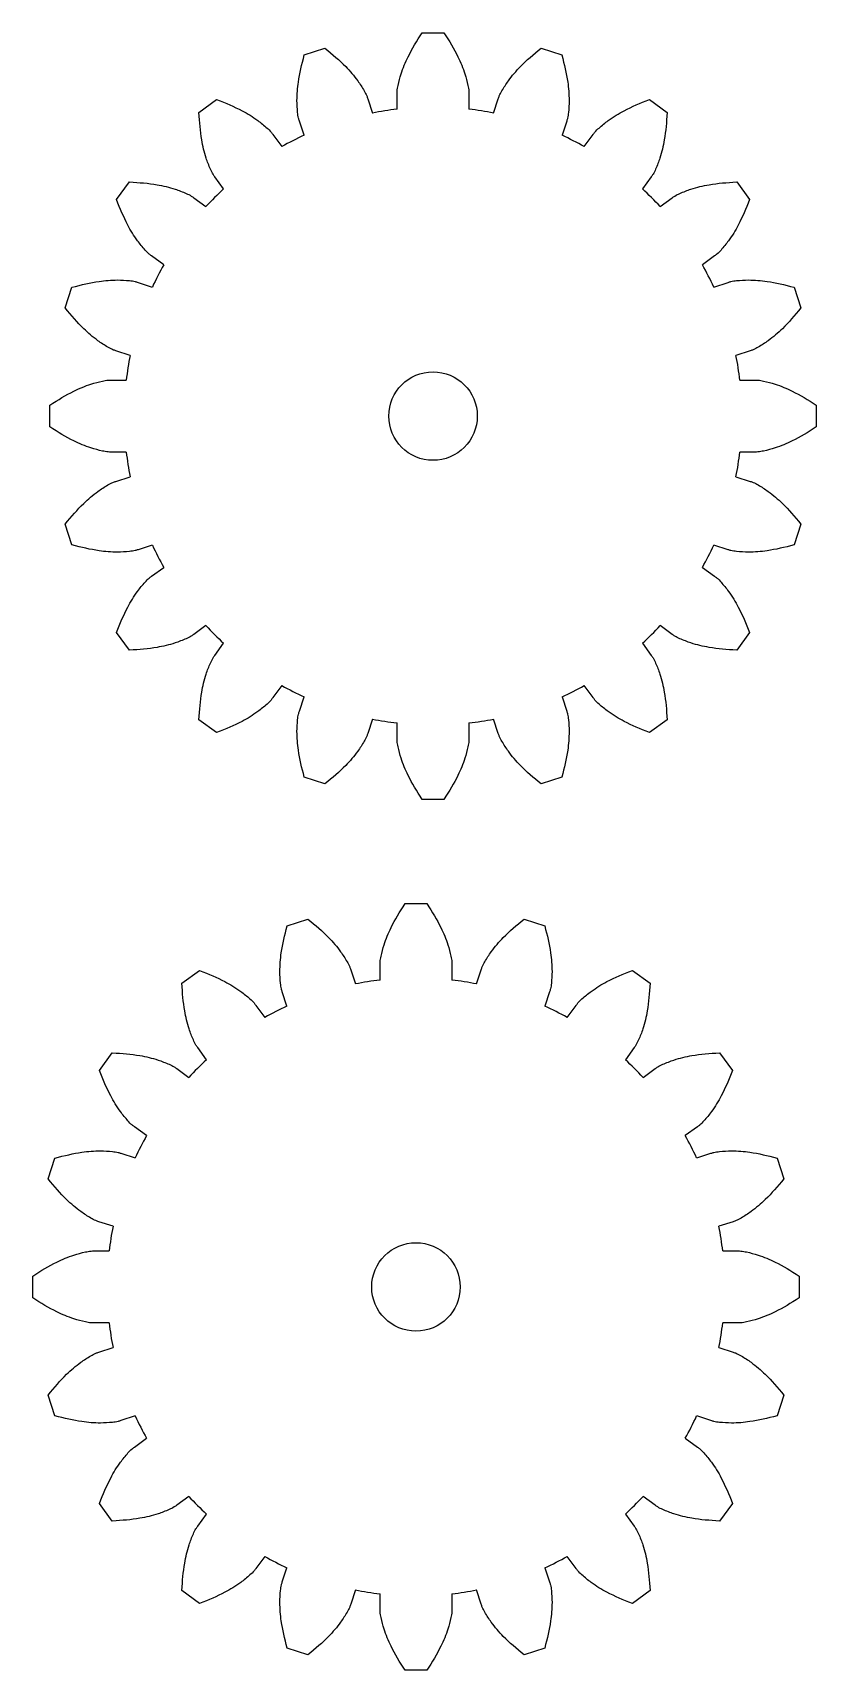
# Model space of a CAD drawing. Header units: inches. Extents: x 2 to 213, y 122 to 293.
# Drawn here: x 2.9 to 31.3, y 197.6 to 256.8 of the extents above; entities that cross this region are included whole.
import ezdxf

# ---------------------------------------------------------------- set-up
doc = ezdxf.new("R2010")
doc.units = ezdxf.units.IN
doc.layers.add('ENGRANAJE_1_V3', color=7, linetype='Continuous')
doc.layers.add('Predeterminado', color=7, linetype='Continuous')

# ---------------------------------------------------------------- blocks, each defined once
blk = doc.blocks.new('SE3')
at = {"layer": 'ENGRANAJE_1_V3', "color": 7, "linetype": 'Continuous', "ltscale": 25.4}
for p, q in [((17.021, 256.782), (17.806, 256.782)), ((12.758, 255.982), (13.504, 256.225)), ((21.323, 256.225), (22.07, 255.982)), ((8.95, 253.904), (9.585, 254.366)), ((15.053, 254.394), (15.221, 253.878)), ((16.114, 254.02), (16.114, 254.562)), ((18.714, 254.562), (18.714, 254.02)), ((19.606, 253.878), (19.774, 254.394)), ((25.242, 254.366), (25.877, 253.904)), ((12.748, 253.075), (12.581, 253.591)), ((22.247, 253.591), (22.079, 253.075)), ((11.624, 253.104), (11.943, 252.664)), ((22.884, 252.664), (23.203, 253.104)), ((5.971, 250.752), (6.433, 251.387)), ((9.84, 251.136), (9.521, 251.575)), ((25.307, 251.575), (24.988, 251.136)), ((28.395, 251.387), (28.856, 250.752)), ((8.762, 250.816), (9.201, 250.497)), ((25.626, 250.497), (26.066, 250.816)), ((7.673, 248.394), (7.233, 248.713)), ((27.594, 248.713), (27.155, 248.394)), ((4.112, 246.833), (4.355, 247.579)), ((6.746, 247.756), (7.262, 247.589)), ((27.565, 247.589), (28.081, 247.756)), ((30.473, 247.579), (30.715, 246.833)), ((6.459, 245.116), (5.943, 245.284)), ((28.885, 245.284), (28.368, 245.116)), ((5.775, 244.223), (6.318, 244.223)), ((28.51, 244.223), (29.053, 244.223)), ((3.555, 242.531), (3.555, 243.316)), ((31.272, 243.316), (31.272, 242.531)), ((6.318, 241.623), (5.775, 241.623)), ((29.053, 241.623), (28.51, 241.623)), ((5.943, 240.563), (6.459, 240.731)), ((28.368, 240.731), (28.885, 240.563)), ((4.355, 238.268), (4.112, 239.014)), ((30.715, 239.014), (30.473, 238.268)), ((7.262, 238.258), (6.746, 238.09)), ((28.081, 238.09), (27.565, 238.258)), ((7.233, 237.134), (7.673, 237.453)), ((27.155, 237.453), (27.594, 237.134)), ((6.433, 234.46), (5.971, 235.095)), ((9.201, 235.35), (8.762, 235.03)), ((26.066, 235.03), (25.626, 235.35)), ((28.856, 235.095), (28.395, 234.46)), ((9.521, 234.271), (9.84, 234.711)), ((24.988, 234.711), (25.307, 234.271)), ((11.943, 233.182), (11.624, 232.743)), ((12.581, 232.256), (12.748, 232.772)), ((22.079, 232.772), (22.247, 232.256)), ((23.203, 232.743), (22.884, 233.182)), ((9.585, 231.481), (8.95, 231.942)), ((15.221, 231.969), (15.053, 231.452)), ((16.114, 231.284), (16.114, 231.827)), ((18.714, 231.827), (18.714, 231.284)), ((19.774, 231.452), (19.606, 231.969)), ((25.877, 231.942), (25.242, 231.481)), ((13.504, 229.622), (12.758, 229.864)), ((22.07, 229.864), (21.323, 229.622)), ((17.806, 229.065), (17.021, 229.065))]:
    blk.add_line(p, q, dxfattribs=at)
blk.add_circle((17.414, 242.923), 1.6, dxfattribs=at)
for start, end in [(96.68221, 101.31779), (78.68221, 83.31779), (114.68221, 119.31779), (60.68221, 65.31779), (132.68221, 137.31779), (42.68221, 47.31779), (150.68221, 155.31779), (24.68221, 29.31779), (168.68221, 173.31779), (6.68221, 11.31779), (186.68221, 191.31779), (348.68221, 353.31779), (204.68221, 209.31779), (330.68221, 335.31779), (222.68221, 227.31779), (312.68221, 317.31779), (240.68221, 245.31779), (294.68221, 299.31779), (258.68221, 263.31779), (276.68221, 281.31779)]:
    blk.add_arc((17.414, 242.923), 11.172, start, end, dxfattribs=at)
for points, knots in [([(16.114, 254.562), (16.114, 254.603), (16.114, 254.702), (16.164, 254.953), (16.271, 255.371), (16.549, 256.034), (16.822, 256.472), (17.021, 256.782)], [0, 0, 0, 0, 0.045721, 0.131078, 0.308385, 0.585441, 1, 1, 1, 1]), ([(17.806, 256.782), (18.006, 256.472), (18.278, 256.034), (18.556, 255.371), (18.664, 254.953), (18.713, 254.702), (18.714, 254.603), (18.714, 254.562)], [0, 0, 0, 0, 0.414559, 0.691615, 0.868922, 0.954279, 1, 1, 1, 1]), ([(12.581, 253.591), (12.568, 253.63), (12.538, 253.724), (12.507, 253.978), (12.481, 254.408), (12.54, 255.125), (12.664, 255.626), (12.758, 255.982)], [0, 0, 0, 0, 0.045721, 0.131078, 0.308385, 0.585441, 1, 1, 1, 1]), ([(13.504, 256.225), (13.79, 255.992), (14.184, 255.66), (14.654, 255.114), (14.885, 254.751), (15.01, 254.527), (15.041, 254.433), (15.053, 254.394)], [0, 0, 0, 0, 0.414559, 0.691615, 0.868922, 0.954279, 1, 1, 1, 1]), ([(19.774, 254.394), (19.786, 254.433), (19.817, 254.527), (19.942, 254.751), (20.174, 255.114), (20.643, 255.66), (21.037, 255.992), (21.323, 256.225)], [0, 0, 0, 0, 0.045721, 0.131078, 0.308385, 0.585441, 1, 1, 1, 1]), ([(22.07, 255.982), (22.164, 255.626), (22.287, 255.125), (22.346, 254.408), (22.32, 253.978), (22.29, 253.724), (22.259, 253.63), (22.247, 253.591)], [0, 0, 0, 0, 0.414559, 0.691615, 0.868922, 0.954279, 1, 1, 1, 1]), ([(9.585, 254.366), (9.929, 254.233), (10.407, 254.038), (11.021, 253.665), (11.354, 253.391), (11.542, 253.217), (11.6, 253.137), (11.624, 253.104)], [0, 0, 0, 0, 0.414559, 0.691615, 0.868922, 0.954279, 1, 1, 1, 1]), ([(23.203, 253.104), (23.227, 253.137), (23.286, 253.217), (23.473, 253.391), (23.806, 253.665), (24.421, 254.038), (24.898, 254.233), (25.242, 254.366)], [0, 0, 0, 0, 0.045721, 0.131078, 0.308385, 0.585441, 1, 1, 1, 1]), ([(9.521, 251.575), (9.497, 251.608), (9.439, 251.689), (9.331, 251.921), (9.173, 252.322), (9.008, 253.022), (8.971, 253.537), (8.95, 253.904)], [0, 0, 0, 0, 0.045721, 0.131078, 0.308385, 0.585441, 1, 1, 1, 1]), ([(25.877, 253.904), (25.856, 253.537), (25.819, 253.022), (25.654, 252.322), (25.496, 251.921), (25.389, 251.689), (25.33, 251.608), (25.307, 251.575)], [0, 0, 0, 0, 0.414559, 0.691615, 0.868922, 0.954279, 1, 1, 1, 1]), ([(6.433, 251.387), (6.8, 251.366), (7.315, 251.329), (8.015, 251.164), (8.416, 251.006), (8.648, 250.898), (8.729, 250.84), (8.762, 250.816)], [0, 0, 0, 0, 0.414559, 0.691615, 0.868922, 0.954279, 1, 1, 1, 1]), ([(26.066, 250.816), (26.099, 250.84), (26.179, 250.898), (26.411, 251.006), (26.812, 251.164), (27.512, 251.329), (28.027, 251.366), (28.395, 251.387)], [0, 0, 0, 0, 0.045721, 0.131078, 0.308385, 0.585441, 1, 1, 1, 1]), ([(7.233, 248.713), (7.201, 248.737), (7.12, 248.795), (6.946, 248.983), (6.672, 249.316), (6.299, 249.93), (6.104, 250.408), (5.971, 250.752)], [0, 0, 0, 0, 0.045721, 0.131078, 0.308385, 0.585441, 1, 1, 1, 1]), ([(28.856, 250.752), (28.723, 250.408), (28.529, 249.93), (28.155, 249.316), (27.881, 248.983), (27.707, 248.795), (27.627, 248.737), (27.594, 248.713)], [0, 0, 0, 0, 0.414559, 0.691615, 0.868922, 0.954279, 1, 1, 1, 1]), ([(4.355, 247.579), (4.711, 247.673), (5.212, 247.797), (5.929, 247.856), (6.359, 247.83), (6.613, 247.799), (6.707, 247.769), (6.746, 247.756)], [0, 0, 0, 0, 0.414559, 0.691615, 0.868922, 0.954279, 1, 1, 1, 1]), ([(28.081, 247.756), (28.12, 247.769), (28.214, 247.799), (28.469, 247.83), (28.899, 247.856), (29.616, 247.797), (30.116, 247.673), (30.473, 247.579)], [0, 0, 0, 0, 0.045721, 0.131078, 0.308385, 0.585441, 1, 1, 1, 1]), ([(5.943, 245.284), (5.904, 245.296), (5.81, 245.327), (5.586, 245.452), (5.223, 245.683), (4.677, 246.153), (4.345, 246.547), (4.112, 246.833)], [0, 0, 0, 0, 0.045721, 0.131078, 0.308385, 0.585441, 1, 1, 1, 1]), ([(30.715, 246.833), (30.482, 246.547), (30.15, 246.153), (29.605, 245.683), (29.241, 245.452), (29.018, 245.327), (28.923, 245.296), (28.885, 245.284)], [0, 0, 0, 0, 0.414559, 0.691615, 0.868922, 0.954279, 1, 1, 1, 1]), ([(3.555, 243.316), (3.865, 243.515), (4.303, 243.788), (4.966, 244.066), (5.384, 244.173), (5.635, 244.223), (5.734, 244.223), (5.775, 244.223)], [0, 0, 0, 0, 0.414559, 0.691615, 0.868922, 0.954279, 1, 1, 1, 1]), ([(29.053, 244.223), (29.093, 244.223), (29.193, 244.223), (29.444, 244.173), (29.861, 244.066), (30.524, 243.788), (30.962, 243.515), (31.272, 243.316)], [0, 0, 0, 0, 0.045721, 0.131078, 0.308385, 0.585441, 1, 1, 1, 1]), ([(5.775, 241.623), (5.734, 241.623), (5.635, 241.624), (5.384, 241.673), (4.966, 241.781), (4.303, 242.059), (3.865, 242.331), (3.555, 242.531)], [0, 0, 0, 0, 0.045721, 0.131078, 0.308385, 0.585441, 1, 1, 1, 1]), ([(31.272, 242.531), (30.962, 242.331), (30.524, 242.059), (29.861, 241.781), (29.444, 241.673), (29.193, 241.624), (29.093, 241.623), (29.053, 241.623)], [0, 0, 0, 0, 0.414559, 0.691615, 0.868922, 0.954279, 1, 1, 1, 1]), ([(4.112, 239.014), (4.345, 239.3), (4.677, 239.694), (5.223, 240.163), (5.586, 240.395), (5.81, 240.52), (5.904, 240.551), (5.943, 240.563)], [0, 0, 0, 0, 0.414559, 0.691615, 0.868922, 0.954279, 1, 1, 1, 1]), ([(28.885, 240.563), (28.923, 240.551), (29.018, 240.52), (29.241, 240.395), (29.605, 240.163), (30.15, 239.694), (30.482, 239.3), (30.715, 239.014)], [0, 0, 0, 0, 0.045721, 0.131078, 0.308385, 0.585441, 1, 1, 1, 1]), ([(6.746, 238.09), (6.707, 238.078), (6.613, 238.047), (6.359, 238.017), (5.929, 237.991), (5.212, 238.05), (4.711, 238.174), (4.355, 238.268)], [0, 0, 0, 0, 0.045721, 0.131078, 0.308385, 0.585441, 1, 1, 1, 1]), ([(30.473, 238.268), (30.116, 238.174), (29.616, 238.05), (28.899, 237.991), (28.469, 238.017), (28.214, 238.047), (28.12, 238.078), (28.081, 238.09)], [0, 0, 0, 0, 0.414559, 0.691615, 0.868922, 0.954279, 1, 1, 1, 1]), ([(5.971, 235.095), (6.104, 235.439), (6.299, 235.916), (6.672, 236.531), (6.946, 236.864), (7.12, 237.052), (7.201, 237.11), (7.233, 237.134)], [0, 0, 0, 0, 0.414559, 0.691615, 0.868922, 0.954279, 1, 1, 1, 1]), ([(27.594, 237.134), (27.627, 237.11), (27.707, 237.052), (27.881, 236.864), (28.155, 236.531), (28.529, 235.916), (28.723, 235.439), (28.856, 235.095)], [0, 0, 0, 0, 0.045721, 0.131078, 0.308385, 0.585441, 1, 1, 1, 1]), ([(8.762, 235.03), (8.729, 235.007), (8.648, 234.948), (8.416, 234.841), (8.015, 234.683), (7.315, 234.518), (6.8, 234.481), (6.433, 234.46)], [0, 0, 0, 0, 0.045721, 0.131078, 0.308385, 0.585441, 1, 1, 1, 1]), ([(28.395, 234.46), (28.027, 234.481), (27.512, 234.518), (26.812, 234.683), (26.411, 234.841), (26.179, 234.948), (26.099, 235.007), (26.066, 235.03)], [0, 0, 0, 0, 0.414559, 0.691615, 0.868922, 0.954279, 1, 1, 1, 1]), ([(8.95, 231.942), (8.971, 232.31), (9.008, 232.825), (9.173, 233.525), (9.331, 233.926), (9.439, 234.158), (9.497, 234.239), (9.521, 234.271)], [0, 0, 0, 0, 0.414559, 0.691615, 0.868922, 0.954279, 1, 1, 1, 1]), ([(25.307, 234.271), (25.33, 234.239), (25.389, 234.158), (25.496, 233.926), (25.654, 233.525), (25.819, 232.825), (25.856, 232.31), (25.877, 231.942)], [0, 0, 0, 0, 0.045721, 0.131078, 0.308385, 0.585441, 1, 1, 1, 1]), ([(11.624, 232.743), (11.6, 232.71), (11.542, 232.63), (11.354, 232.456), (11.021, 232.182), (10.407, 231.808), (9.929, 231.614), (9.585, 231.481)], [0, 0, 0, 0, 0.045721, 0.131078, 0.308385, 0.585441, 1, 1, 1, 1]), ([(25.242, 231.481), (24.898, 231.614), (24.421, 231.808), (23.806, 232.182), (23.473, 232.456), (23.286, 232.63), (23.227, 232.71), (23.203, 232.743)], [0, 0, 0, 0, 0.414559, 0.691615, 0.868922, 0.954279, 1, 1, 1, 1]), ([(12.758, 229.864), (12.664, 230.221), (12.54, 230.721), (12.481, 231.438), (12.507, 231.869), (12.538, 232.123), (12.568, 232.217), (12.581, 232.256)], [0, 0, 0, 0, 0.414559, 0.691615, 0.868922, 0.954279, 1, 1, 1, 1]), ([(22.247, 232.256), (22.259, 232.217), (22.29, 232.123), (22.32, 231.869), (22.346, 231.438), (22.287, 230.721), (22.164, 230.221), (22.07, 229.864)], [0, 0, 0, 0, 0.045721, 0.131078, 0.308385, 0.585441, 1, 1, 1, 1]), ([(15.053, 231.452), (15.041, 231.414), (15.01, 231.319), (14.885, 231.096), (14.654, 230.732), (14.184, 230.187), (13.79, 229.855), (13.504, 229.622)], [0, 0, 0, 0, 0.045721, 0.131078, 0.308385, 0.585441, 1, 1, 1, 1]), ([(17.021, 229.065), (16.822, 229.375), (16.549, 229.813), (16.271, 230.476), (16.164, 230.893), (16.114, 231.145), (16.114, 231.244), (16.114, 231.284)], [0, 0, 0, 0, 0.414559, 0.691615, 0.868922, 0.954279, 1, 1, 1, 1]), ([(18.714, 231.284), (18.714, 231.244), (18.713, 231.145), (18.664, 230.893), (18.556, 230.476), (18.278, 229.813), (18.006, 229.375), (17.806, 229.065)], [0, 0, 0, 0, 0.045721, 0.131078, 0.308385, 0.585441, 1, 1, 1, 1]), ([(21.323, 229.622), (21.037, 229.855), (20.643, 230.187), (20.174, 230.732), (19.942, 231.096), (19.817, 231.319), (19.786, 231.414), (19.774, 231.452)], [0, 0, 0, 0, 0.414559, 0.691615, 0.868922, 0.954279, 1, 1, 1, 1])]:
    blk.add_open_spline(points, degree=3, knots=knots, dxfattribs=at)
blk = doc.blocks.new('SE5')
at = {"layer": 'ENGRANAJE_1_V3', "color": 7, "linetype": 'Continuous', "ltscale": 25.4}
for p, q in [((16.404, 225.296), (17.189, 225.296)), ((12.14, 224.496), (12.887, 224.739)), ((20.705, 224.739), (21.452, 224.496)), ((8.333, 222.418), (8.968, 222.88)), ((14.436, 222.908), (14.604, 222.392)), ((15.496, 222.533), (15.496, 223.076)), ((18.096, 223.076), (18.096, 222.533)), ((18.989, 222.392), (19.157, 222.908)), ((24.625, 222.88), (25.26, 222.418)), ((12.131, 221.588), (11.963, 222.105)), ((21.629, 222.105), (21.462, 221.588)), ((11.007, 221.617), (11.326, 221.178)), ((22.267, 221.178), (22.586, 221.617)), ((5.354, 219.265), (5.815, 219.901)), ((9.222, 219.65), (8.903, 220.089)), ((24.689, 220.089), (24.37, 219.65)), ((27.777, 219.901), (28.239, 219.265)), ((8.144, 219.33), (8.583, 219.011)), ((25.009, 219.011), (25.448, 219.33)), ((7.055, 216.908), (6.616, 217.227)), ((26.977, 217.227), (26.537, 216.908)), ((3.495, 215.346), (3.737, 216.093)), ((6.129, 216.27), (6.645, 216.102)), ((26.948, 216.102), (27.464, 216.27)), ((29.855, 216.093), (30.098, 215.346)), ((5.842, 213.63), (5.325, 213.797)), ((28.267, 213.797), (27.751, 213.63)), ((5.157, 212.737), (5.7, 212.737)), ((27.892, 212.737), (28.435, 212.737)), ((2.938, 211.045), (2.938, 211.83)), ((30.655, 211.83), (30.655, 211.045)), ((5.7, 210.137), (5.157, 210.137)), ((28.435, 210.137), (27.892, 210.137)), ((5.325, 209.077), (5.842, 209.245)), ((27.751, 209.245), (28.267, 209.077)), ((3.737, 206.781), (3.495, 207.528)), ((30.098, 207.528), (29.855, 206.781)), ((6.645, 206.772), (6.129, 206.604)), ((27.464, 206.604), (26.948, 206.772)), ((6.616, 205.648), (7.055, 205.967)), ((26.537, 205.967), (26.977, 205.648)), ((8.583, 203.863), (8.144, 203.544)), ((25.448, 203.544), (25.009, 203.863)), ((5.815, 202.974), (5.354, 203.609)), ((8.903, 202.785), (9.222, 203.224)), ((24.37, 203.224), (24.689, 202.785)), ((28.239, 203.609), (27.777, 202.974)), ((11.326, 201.696), (11.007, 201.257)), ((22.586, 201.257), (22.267, 201.696)), ((11.963, 200.77), (12.131, 201.286)), ((21.462, 201.286), (21.629, 200.77)), ((8.968, 199.995), (8.333, 200.456)), ((14.604, 200.482), (14.436, 199.966)), ((15.496, 199.798), (15.496, 200.341)), ((18.096, 200.341), (18.096, 199.798)), ((19.157, 199.966), (18.989, 200.482)), ((25.26, 200.456), (24.625, 199.995)), ((12.887, 198.136), (12.14, 198.378)), ((21.452, 198.378), (20.705, 198.136)), ((17.189, 197.579), (16.404, 197.579))]:
    blk.add_line(p, q, dxfattribs=at)
blk.add_circle((16.796, 211.437), 1.6, dxfattribs=at)
for start, end in [(96.68221, 101.31779), (78.68221, 83.31779), (114.68221, 119.31779), (60.68221, 65.31779), (132.68221, 137.31779), (42.68221, 47.31779), (150.68221, 155.31779), (24.68221, 29.31779), (168.68221, 173.31779), (6.68221, 11.31779), (186.68221, 191.31779), (348.68221, 353.31779), (204.68221, 209.31779), (330.68221, 335.31779), (222.68221, 227.31779), (312.68221, 317.31779), (240.68221, 245.31779), (294.68221, 299.31779), (258.68221, 263.31779), (276.68221, 281.31779)]:
    blk.add_arc((16.796, 211.437), 11.172, start, end, dxfattribs=at)
for points, knots in [([(15.496, 223.076), (15.496, 223.117), (15.496, 223.216), (15.546, 223.467), (15.654, 223.884), (15.932, 224.548), (16.204, 224.986), (16.404, 225.296)], [0, 0, 0, 0, 0.045721, 0.131078, 0.308385, 0.585441, 1, 1, 1, 1]), ([(17.189, 225.296), (17.388, 224.986), (17.661, 224.548), (17.939, 223.884), (18.046, 223.467), (18.096, 223.216), (18.096, 223.117), (18.096, 223.076)], [0, 0, 0, 0, 0.414559, 0.691615, 0.868922, 0.954279, 1, 1, 1, 1]), ([(11.963, 222.105), (11.951, 222.143), (11.92, 222.238), (11.89, 222.492), (11.864, 222.922), (11.923, 223.639), (12.046, 224.14), (12.14, 224.496)], [0, 0, 0, 0, 0.045721, 0.131078, 0.308385, 0.585441, 1, 1, 1, 1]), ([(12.887, 224.739), (13.173, 224.506), (13.567, 224.173), (14.036, 223.628), (14.268, 223.265), (14.393, 223.041), (14.423, 222.947), (14.436, 222.908)], [0, 0, 0, 0, 0.414559, 0.691615, 0.868922, 0.954279, 1, 1, 1, 1]), ([(19.157, 222.908), (19.169, 222.947), (19.2, 223.041), (19.325, 223.265), (19.556, 223.628), (20.026, 224.173), (20.42, 224.506), (20.705, 224.739)], [0, 0, 0, 0, 0.045721, 0.131078, 0.308385, 0.585441, 1, 1, 1, 1]), ([(21.452, 224.496), (21.546, 224.14), (21.67, 223.639), (21.729, 222.922), (21.703, 222.492), (21.672, 222.238), (21.642, 222.143), (21.629, 222.105)], [0, 0, 0, 0, 0.414559, 0.691615, 0.868922, 0.954279, 1, 1, 1, 1]), ([(8.968, 222.88), (9.312, 222.746), (9.789, 222.552), (10.404, 222.179), (10.737, 221.904), (10.924, 221.731), (10.983, 221.65), (11.007, 221.617)], [0, 0, 0, 0, 0.414559, 0.691615, 0.868922, 0.954279, 1, 1, 1, 1]), ([(22.586, 221.617), (22.61, 221.65), (22.668, 221.731), (22.856, 221.904), (23.188, 222.179), (23.803, 222.552), (24.281, 222.746), (24.625, 222.88)], [0, 0, 0, 0, 0.045721, 0.131078, 0.308385, 0.585441, 1, 1, 1, 1]), ([(8.903, 220.089), (8.879, 220.122), (8.821, 220.202), (8.714, 220.435), (8.556, 220.836), (8.391, 221.536), (8.354, 222.05), (8.333, 222.418)], [0, 0, 0, 0, 0.045721, 0.131078, 0.308385, 0.585441, 1, 1, 1, 1]), ([(25.26, 222.418), (25.239, 222.05), (25.202, 221.536), (25.037, 220.836), (24.879, 220.435), (24.771, 220.202), (24.713, 220.122), (24.689, 220.089)], [0, 0, 0, 0, 0.414559, 0.691615, 0.868922, 0.954279, 1, 1, 1, 1]), ([(5.815, 219.901), (6.183, 219.88), (6.698, 219.843), (7.398, 219.678), (7.799, 219.52), (8.031, 219.412), (8.111, 219.354), (8.144, 219.33)], [0, 0, 0, 0, 0.414559, 0.691615, 0.868922, 0.954279, 1, 1, 1, 1]), ([(25.448, 219.33), (25.481, 219.354), (25.562, 219.412), (25.794, 219.52), (26.195, 219.678), (26.895, 219.843), (27.409, 219.88), (27.777, 219.901)], [0, 0, 0, 0, 0.045721, 0.131078, 0.308385, 0.585441, 1, 1, 1, 1]), ([(6.616, 217.227), (6.583, 217.251), (6.503, 217.309), (6.329, 217.497), (6.055, 217.829), (5.681, 218.444), (5.487, 218.922), (5.354, 219.265)], [0, 0, 0, 0, 0.045721, 0.131078, 0.308385, 0.585441, 1, 1, 1, 1]), ([(28.239, 219.265), (28.106, 218.922), (27.911, 218.444), (27.538, 217.829), (27.263, 217.497), (27.09, 217.309), (27.009, 217.251), (26.977, 217.227)], [0, 0, 0, 0, 0.414559, 0.691615, 0.868922, 0.954279, 1, 1, 1, 1]), ([(3.737, 216.093), (4.094, 216.187), (4.594, 216.311), (5.311, 216.37), (5.741, 216.344), (5.996, 216.313), (6.09, 216.283), (6.129, 216.27)], [0, 0, 0, 0, 0.414559, 0.691615, 0.868922, 0.954279, 1, 1, 1, 1]), ([(27.464, 216.27), (27.503, 216.283), (27.597, 216.313), (27.851, 216.344), (28.281, 216.37), (28.998, 216.311), (29.499, 216.187), (29.855, 216.093)], [0, 0, 0, 0, 0.045721, 0.131078, 0.308385, 0.585441, 1, 1, 1, 1]), ([(5.325, 213.797), (5.287, 213.81), (5.192, 213.841), (4.969, 213.966), (4.605, 214.197), (4.06, 214.666), (3.728, 215.061), (3.495, 215.346)], [0, 0, 0, 0, 0.045721, 0.131078, 0.308385, 0.585441, 1, 1, 1, 1]), ([(30.098, 215.346), (29.865, 215.061), (29.532, 214.666), (28.987, 214.197), (28.624, 213.966), (28.4, 213.841), (28.306, 213.81), (28.267, 213.797)], [0, 0, 0, 0, 0.414559, 0.691615, 0.868922, 0.954279, 1, 1, 1, 1]), ([(2.938, 211.83), (3.247, 212.029), (3.686, 212.302), (4.349, 212.579), (4.766, 212.687), (5.017, 212.737), (5.117, 212.737), (5.157, 212.737)], [0, 0, 0, 0, 0.414559, 0.691615, 0.868922, 0.954279, 1, 1, 1, 1]), ([(28.435, 212.737), (28.476, 212.737), (28.575, 212.737), (28.826, 212.687), (29.244, 212.579), (29.907, 212.302), (30.345, 212.029), (30.655, 211.83)], [0, 0, 0, 0, 0.045721, 0.131078, 0.308385, 0.585441, 1, 1, 1, 1]), ([(5.157, 210.137), (5.117, 210.137), (5.017, 210.137), (4.766, 210.187), (4.349, 210.295), (3.686, 210.573), (3.247, 210.845), (2.938, 211.045)], [0, 0, 0, 0, 0.045721, 0.131078, 0.308385, 0.585441, 1, 1, 1, 1]), ([(30.655, 211.045), (30.345, 210.845), (29.907, 210.573), (29.244, 210.295), (28.826, 210.187), (28.575, 210.137), (28.476, 210.137), (28.435, 210.137)], [0, 0, 0, 0, 0.414559, 0.691615, 0.868922, 0.954279, 1, 1, 1, 1]), ([(3.495, 207.528), (3.728, 207.813), (4.06, 208.208), (4.605, 208.677), (4.969, 208.909), (5.192, 209.034), (5.287, 209.064), (5.325, 209.077)], [0, 0, 0, 0, 0.414559, 0.691615, 0.868922, 0.954279, 1, 1, 1, 1]), ([(28.267, 209.077), (28.306, 209.064), (28.4, 209.034), (28.624, 208.909), (28.987, 208.677), (29.532, 208.208), (29.865, 207.813), (30.098, 207.528)], [0, 0, 0, 0, 0.045721, 0.131078, 0.308385, 0.585441, 1, 1, 1, 1]), ([(6.129, 206.604), (6.09, 206.592), (5.996, 206.561), (5.741, 206.531), (5.311, 206.504), (4.594, 206.564), (4.094, 206.687), (3.737, 206.781)], [0, 0, 0, 0, 0.045721, 0.131078, 0.308385, 0.585441, 1, 1, 1, 1]), ([(29.855, 206.781), (29.499, 206.687), (28.998, 206.564), (28.281, 206.504), (27.851, 206.531), (27.597, 206.561), (27.503, 206.592), (27.464, 206.604)], [0, 0, 0, 0, 0.414559, 0.691615, 0.868922, 0.954279, 1, 1, 1, 1]), ([(5.354, 203.609), (5.487, 203.952), (5.681, 204.43), (6.055, 205.045), (6.329, 205.378), (6.503, 205.565), (6.583, 205.624), (6.616, 205.648)], [0, 0, 0, 0, 0.414559, 0.691615, 0.868922, 0.954279, 1, 1, 1, 1]), ([(26.977, 205.648), (27.009, 205.624), (27.09, 205.565), (27.263, 205.378), (27.538, 205.045), (27.911, 204.43), (28.106, 203.952), (28.239, 203.609)], [0, 0, 0, 0, 0.045721, 0.131078, 0.308385, 0.585441, 1, 1, 1, 1]), ([(8.144, 203.544), (8.111, 203.52), (8.031, 203.462), (7.799, 203.355), (7.398, 203.197), (6.698, 203.032), (6.183, 202.994), (5.815, 202.974)], [0, 0, 0, 0, 0.045721, 0.131078, 0.308385, 0.585441, 1, 1, 1, 1]), ([(27.777, 202.974), (27.409, 202.994), (26.895, 203.032), (26.195, 203.197), (25.794, 203.355), (25.562, 203.462), (25.481, 203.52), (25.448, 203.544)], [0, 0, 0, 0, 0.414559, 0.691615, 0.868922, 0.954279, 1, 1, 1, 1]), ([(8.333, 200.456), (8.354, 200.824), (8.391, 201.338), (8.556, 202.039), (8.714, 202.44), (8.821, 202.672), (8.879, 202.752), (8.903, 202.785)], [0, 0, 0, 0, 0.414559, 0.691615, 0.868922, 0.954279, 1, 1, 1, 1]), ([(24.689, 202.785), (24.713, 202.752), (24.771, 202.672), (24.879, 202.44), (25.037, 202.039), (25.202, 201.338), (25.239, 200.824), (25.26, 200.456)], [0, 0, 0, 0, 0.045721, 0.131078, 0.308385, 0.585441, 1, 1, 1, 1]), ([(11.007, 201.257), (10.983, 201.224), (10.924, 201.144), (10.737, 200.97), (10.404, 200.696), (9.789, 200.322), (9.312, 200.128), (8.968, 199.995)], [0, 0, 0, 0, 0.045721, 0.131078, 0.308385, 0.585441, 1, 1, 1, 1]), ([(12.14, 198.378), (12.046, 198.734), (11.923, 199.235), (11.864, 199.952), (11.89, 200.382), (11.92, 200.637), (11.951, 200.731), (11.963, 200.77)], [0, 0, 0, 0, 0.414559, 0.691615, 0.868922, 0.954279, 1, 1, 1, 1]), ([(21.629, 200.77), (21.642, 200.731), (21.672, 200.637), (21.703, 200.382), (21.729, 199.952), (21.67, 199.235), (21.546, 198.734), (21.452, 198.378)], [0, 0, 0, 0, 0.045721, 0.131078, 0.308385, 0.585441, 1, 1, 1, 1]), ([(24.625, 199.995), (24.281, 200.128), (23.803, 200.322), (23.188, 200.696), (22.856, 200.97), (22.668, 201.144), (22.61, 201.224), (22.586, 201.257)], [0, 0, 0, 0, 0.414559, 0.691615, 0.868922, 0.954279, 1, 1, 1, 1]), ([(14.436, 199.966), (14.423, 199.928), (14.393, 199.833), (14.268, 199.61), (14.036, 199.246), (13.567, 198.701), (13.173, 198.369), (12.887, 198.136)], [0, 0, 0, 0, 0.045721, 0.131078, 0.308385, 0.585441, 1, 1, 1, 1]), ([(16.404, 197.579), (16.204, 197.888), (15.932, 198.326), (15.654, 198.99), (15.546, 199.407), (15.496, 199.658), (15.496, 199.758), (15.496, 199.798)], [0, 0, 0, 0, 0.414559, 0.691615, 0.868922, 0.954279, 1, 1, 1, 1]), ([(18.096, 199.798), (18.096, 199.758), (18.096, 199.658), (18.046, 199.407), (17.939, 198.99), (17.661, 198.326), (17.388, 197.888), (17.189, 197.579)], [0, 0, 0, 0, 0.045721, 0.131078, 0.308385, 0.585441, 1, 1, 1, 1]), ([(20.705, 198.136), (20.42, 198.369), (20.026, 198.701), (19.556, 199.246), (19.325, 199.61), (19.2, 199.833), (19.169, 199.928), (19.157, 199.966)], [0, 0, 0, 0, 0.414559, 0.691615, 0.868922, 0.954279, 1, 1, 1, 1])]:
    blk.add_open_spline(points, degree=3, knots=knots, dxfattribs=at)

msp = doc.modelspace()

# ---------------------------------------------------------------- block references
at = {"layer": 'Predeterminado'}
for name in ['SE3', 'SE5']:
    msp.add_blockref(name, (0, 0), dxfattribs=at)

doc.saveas('drawing.dxf')
